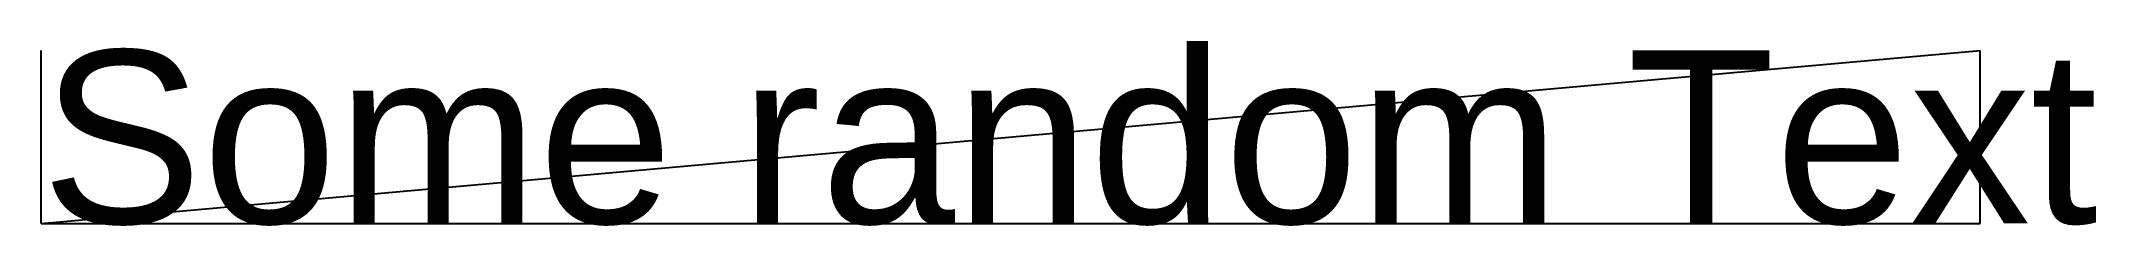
# Model space of a CAD drawing. Header units: millimetres. Extents: x 2061.9 to 2091.5, y 1169.9 to 1172.5.
import ezdxf

# ---------------------------------------------------------------- set-up
doc = ezdxf.new("R2010")
doc.units = ezdxf.units.MM
doc.styles.get("Standard").update_dxf_attribs({"font": 'arial.ttf'})

msp = doc.modelspace()

# ---------------------------------------------------------------- linework, layer by layer
for p, q in [((2061.874, 1169.889), (2061.874, 1172.389)), ((2061.874, 1169.889), (2089.874, 1172.389)), ((2089.874, 1169.889), (2089.874, 1172.389)), ((2061.874, 1169.889), (2089.874, 1169.889))]:
    msp.add_line(p, q)

# ---------------------------------------------------------------- texts
msp.add_text('Some random Text', height=2.5).set_placement((2061.874, 1169.889))

doc.saveas('drawing.dxf')
